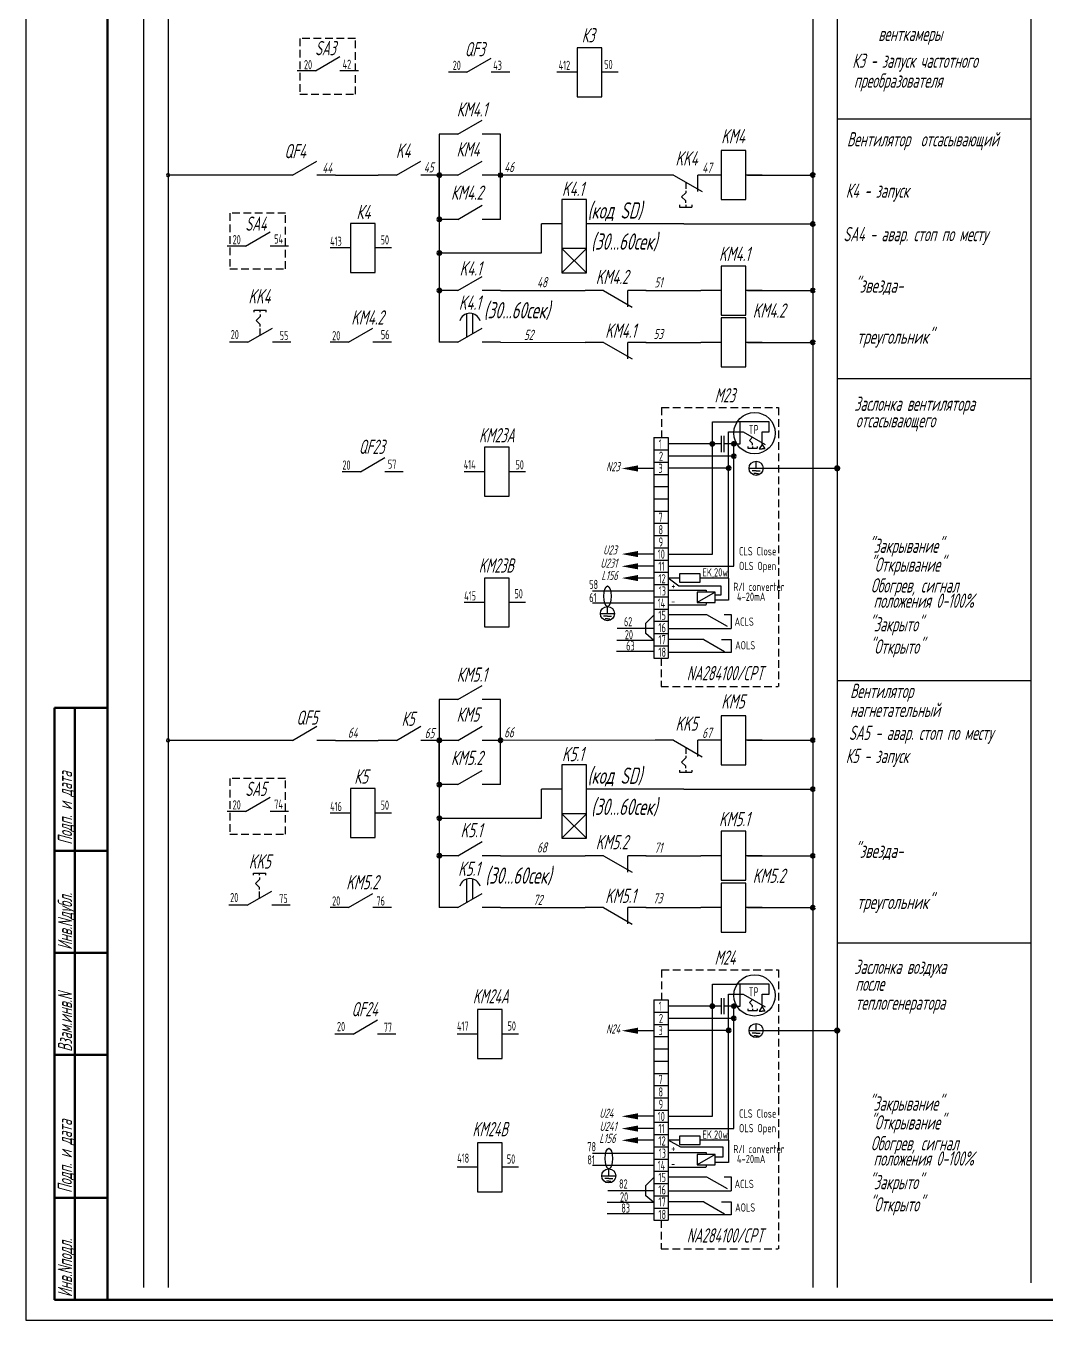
# Model space of a CAD drawing. Header units: millimetres. Extents: x 14016 to 19364, y 4274 to 5404.
# Drawn here: x 16533.6 to 16783.6, y 4273.6 to 4590.7 of the extents above; entities that cross this region are included whole.
import ezdxf

# ---------------------------------------------------------------- set-up
doc = ezdxf.new("R2010")
doc.units = ezdxf.units.MM
doc.header["$LTSCALE"] = 15
doc.linetypes.add('HIDDEN2', pattern=[0.1875, 0.125, -0.0625])
doc.linetypes.add('K5LT_BASIC', pattern=[0])
for name, color, linetype, lineweight in [('0.35 TEXT', 7, 'Continuous', 35), ('LWT 0.6', 7, 'Continuous', 50), ('LWT 0.7', 7, 'Continuous', 70)]:
    doc.layers.add(name, color=color, linetype=linetype, lineweight=lineweight)
doc.layers.add('ШТРИХОВАЯ 2', color=7, linetype='HIDDEN2')
doc.styles.add('33', font='gost.shx', dxfattribs={"width": 0.7, "oblique": 15, "height": 3.5})
doc.styles.add('34', font='gost.shx', dxfattribs={"width": 0.8, "oblique": 15, "height": 3.5})

# ---------------------------------------------------------------- blocks, each defined once
blk = doc.blocks.new('НР контакт')
at = {"linetype": 'K5LT_BASIC'}
for p, q in [((4.5, 0), (10.5, 3.46)), ((4.5, 0), (0, 0)), ((15, 0), (10.5, 0))]:
    blk.add_line(p, q, dxfattribs=at)
blk = doc.blocks.new('Реле')
at = {"linetype": 'K5LT_BASIC'}
for p, q in [((5, 6), (5, -6)), ((11, 6), (5, 6)), ((11, -6), (11, 6)), ((5, 0), (0, 0)), ((15, 0), (11, 0)), ((5, -6), (11, -6))]:
    blk.add_line(p, q, dxfattribs=at)
blk = doc.blocks.new('A$C57EA152A')
at = {"linetype": 'K5LT_BASIC'}
for p, q in [((4.5, 0), (0, 0)), ((4.5, 0), (11.5, -4.04)), ((15, 0), (10.5, 0)), ((10.5, -4), (10.5, 0)), ((7.5, -1.73), (7.5, -3.3454)), ((6.5, -5.3454), (7.5, -4.3454)), ((6.5, -5.3454), (7.5, -6.3454)), ((7.5, -3.8454), (7.5, -4.3454)), ((6, -7.3454), (6, -7.8454)), ((6, -7.8454), (6.5, -7.8454)), ((6.5, -7.8454), (9, -7.8454)), ((7.5, -6.8454), (7.5, -6.3454)), ((7.5, -7.3454), (7.5, -7.8454)), ((9, -7.3454), (9, -7.8454))]:
    blk.add_line(p, q, dxfattribs=at)
blk = doc.blocks.new('НР конт с задержкой на срабатыв')
at = {"linetype": 'K5LT_BASIC'}
for p, q in [((6.75, 1.3), (6.75, 7)), ((8.25, 2.16), (8.25, 7)), ((4.5, 0), (10.5, 3.46)), ((4.5, 0), (0, 0)), ((15, 0), (10.5, 0))]:
    blk.add_line(p, q, dxfattribs=at)
blk.add_arc((7.5, 4.5), 2.61, 16.6992, 163.3008, dxfattribs=at)
blk = doc.blocks.new('Реле с замедл при срабатывании')
at = {"linetype": 'K5LT_BASIC'}
for p, q in [((5, 6), (5, -12)), ((11, 6), (5, 6)), ((11, -12), (11, 6)), ((5, 0), (0, 0)), ((15, 0), (11, 0)), ((5, -6), (11, -12)), ((11, -6), (5, -12)), ((11, -6), (5, -6)), ((5, -12), (11, -12))]:
    blk.add_line(p, q, dxfattribs=at)
blk = doc.blocks.new('НЗ контакт')
at = {"linetype": 'K5LT_BASIC'}
for p, q in [((4.5, 0), (0, 0)), ((4.5, 0), (11.5, -4.04)), ((10.5, -4), (10.5, 0)), ((15, 0), (10.5, 0))]:
    blk.add_line(p, q, dxfattribs=at)
blk = doc.blocks.new('Конденсатор постоянный')
at = {"linetype": 'K5LT_BASIC'}
for p, q in [((4.25, 0), (0, 0)), ((4.25, 4), (4.25, -4)), ((5.75, -4), (5.75, 4)), ((10, 0), (5.75, 0))]:
    blk.add_line(p, q, dxfattribs=at)
blk = doc.blocks.new('UZIEMIENIE')
for p, q in [((0, 0), (4.85, 0)), ((2.43, 0), (2.43, 2.43)), ((2.43, -0.92), (1.05, -0.92)), ((2.43, -1.78), (1.64, -1.78)), ((2.43, -0.92), (3.8, -0.92)), ((2.43, -1.78), (3.21, -1.78))]:
    blk.add_line(p, q)
blk.add_circle((2.43, 0), 2.43)

msp = doc.modelspace()

# ---------------------------------------------------------------- linework, layer by layer
for p, q in [((16533.63, 4867.56, -0.04), (16533.63, 4273.56, -0.04)), ((16533.63, 4867.56, -0.04), (16533.63, 4273.56, -0.04)), ((16726.46, 4854.06, -0.04), (16726.46, 4281.57, -0.04)), ((16732.46, 4850.06, -0.04), (16732.46, 4281.57, -0.04)), ((16779.87, 4850.37, -0.04), (16779.87, 4282.71, -0.04)), ((16562.46, 4641.44, -0.04), (16562.46, 4281.57, -0.04)), ((16568.46, 4625.41, -0.04), (16568.46, 4281.57, -0.04)), ((16732.46, 4567.91, -0.04), (16779.87, 4567.91, -0.04)), ((16634.94, 4564.09, -0.04), (16634.94, 4543.25, -0.04)), ((16649.94, 4543.25, -0.04), (16649.94, 4564.09, -0.04)), ((16594.46, 4554.09, -0.04), (16568.46, 4554.09, -0.04)), ((16609.46, 4554.09, -0.04), (16619.94, 4554.09, -0.04)), ((16634.94, 4543.24, -0.04), (16634.94, 4554.14, -0.04)), ((16634.94, 4554.14, -0.04), (16634.94, 4543.24, -0.04)), ((16687.82, 4554.12, -0.04), (16649.94, 4554.09, -0.04)), ((16710.42, 4554.12, -0.04), (16726.46, 4554.12, -0.04)), ((16634.94, 4543.24, -0.04), (16634.94, 4513.13, -0.04)), ((16659.99, 4535.02, -0.04), (16659.99, 4542.12, -0.04)), ((16694.82, 4542.12, -0.04), (16674.99, 4542.12, -0.04)), ((16694.82, 4542.12, -0.04), (16726.46, 4542.12, -0.04)), ((16634.94, 4538.07, -0.04), (16634.94, 4538.07, -0.04)), ((16634.94, 4535.02, -0.04), (16659.99, 4535.02, -0.04)), ((16649.94, 4525.84, -0.04), (16670.66, 4525.81, -0.04)), ((16685.54, 4525.81, -0.04), (16699.02, 4525.81, -0.04)), ((16710.42, 4525.81, -0.04), (16726.46, 4525.81, -0.04)), ((16649.94, 4513.13, -0.04), (16670.66, 4513.11, -0.04)), ((16685.54, 4513.11, -0.04), (16699.02, 4513.11, -0.04)), ((16710.42, 4513.11, -0.04), (16726.46, 4513.11, -0.04)), ((16732.46, 4504.28, -0.04), (16779.87, 4504.28, -0.04)), ((16701.85, 4493.65, -0.04), (16707.75, 4493.65, -0.04)), ((16701.85, 4472.53, -0.04), (16701.85, 4493.65, -0.04)), ((16715.76, 4493.65, -0.04), (16707.75, 4493.65, -0.04)), ((16708.63, 4488.24, -0.04), (16708.63, 4493.65, -0.04)), ((16715.76, 4491.21, -0.04), (16715.76, 4493.65, -0.04)), ((16705.83, 4455.37, -0.04), (16705.83, 4491.19, -0.04)), ((16705.83, 4491.19, -0.04), (16709.42, 4491.19, -0.04)), ((16714.01, 4491.21, -0.04), (16715.76, 4491.21, -0.04)), ((16687.48, 4489.78, -0.04), (16691.05, 4489.78, -0.04)), ((16687.48, 4489.78, -0.04), (16687.48, 4477.78, -0.04)), ((16691.05, 4489.78, -0.04), (16691.05, 4477.78, -0.04)), ((16706.85, 4488.24, -0.04), (16708.06, 4488.24, -0.04)), ((16707.09, 4467.8, -0.04), (16707.09, 4488.24, -0.04)), ((16708.06, 4488.24, -0.04), (16708.63, 4488.24, -0.04)), ((16714.01, 4488.13, -0.04), (16713.35, 4487, -0.04)), ((16713.35, 4487, -0.04), (16714.01, 4487, -0.04)), ((16714.01, 4488.13, -0.04), (16714.66, 4487, -0.04)), ((16714.66, 4487, -0.04), (16714.01, 4487, -0.04)), ((16687.48, 4486.78, -0.04), (16691.05, 4486.78, -0.04)), ((16687.48, 4483.78, -0.04), (16691.05, 4483.78, -0.04)), ((16692.24, 4485.25, -0.04), (16691.05, 4485.25, -0.04)), ((16687.48, 4482.22, -0.04), (16683.61, 4482.22, -0.04)), ((16687.48, 4480.78, -0.04), (16691.05, 4480.78, -0.04)), ((16705.83, 4482.31, -0.04), (16691.05, 4482.31, -0.04)), ((16714.28, 4482.26, -0.04), (16732.46, 4482.26, -0.04)), ((16687.48, 4477.78, -0.04), (16691.05, 4477.78, -0.04)), ((16687.48, 4477.78, -0.04), (16691.05, 4477.78, -0.04)), ((16687.48, 4477.78, -0.04), (16687.48, 4465.78, -0.04)), ((16691.05, 4477.78, -0.04), (16691.05, 4465.78, -0.04)), ((16687.48, 4474.78, -0.04), (16691.05, 4474.78, -0.04)), ((16687.48, 4471.78, -0.04), (16691.05, 4471.78, -0.04)), ((16701.85, 4461.25, -0.04), (16701.85, 4472.53, -0.04)), ((16687.48, 4468.78, -0.04), (16691.05, 4468.78, -0.04)), ((16687.48, 4465.78, -0.04), (16691.05, 4465.78, -0.04)), ((16687.48, 4465.78, -0.04), (16691.05, 4465.78, -0.04)), ((16687.48, 4465.78, -0.04), (16691.05, 4465.78, -0.04)), ((16687.48, 4465.78, -0.04), (16687.48, 4435.78, -0.04)), ((16691.05, 4465.78, -0.04), (16691.05, 4435.78, -0.04)), ((16707.09, 4458.25, -0.04), (16707.09, 4467.8, -0.04)), ((16687.48, 4462.78, -0.04), (16691.05, 4462.78, -0.04)), ((16687.48, 4461.25, -0.04), (16683.61, 4461.25, -0.04)), ((16687.48, 4459.78, -0.04), (16691.05, 4459.78, -0.04)), ((16691.05, 4461.25, -0.04), (16701.85, 4461.25, -0.04)), ((16687.48, 4458.25, -0.04), (16683.61, 4458.25, -0.04)), ((16687.48, 4455.37, -0.04), (16683.61, 4455.37, -0.04)), ((16687.48, 4456.78, -0.04), (16691.05, 4456.78, -0.04)), ((16691.05, 4458.25, -0.04), (16707.09, 4458.25, -0.04)), ((16693.75, 4455.37, -0.04), (16691.05, 4455.37, -0.04)), ((16693.59, 4453.42, -0.06), (16691.05, 4455.37, -0.04)), ((16705.83, 4455.37, -0.04), (16698.88, 4455.37, -0.04)), ((16705.83, 4455.37, -0.04), (16705.83, 4449.93, -0.04)), ((16687.48, 4452.18, -0.04), (16672.49, 4452.18, -0.04)), ((16687.48, 4453.78, -0.04), (16691.05, 4453.78, -0.04)), ((16691.05, 4452.44, -0.06), (16700.3, 4452.44, -0.06)), ((16704, 4453.42, -0.06), (16693.59, 4453.42, -0.06)), ((16700.3, 4452.44, -0.06), (16700.3, 4451.93, -0.06)), ((16704, 4451.3, -0.06), (16704, 4453.42, -0.06)), ((16687.48, 4449.18, -0.04), (16672.49, 4449.18, -0.04)), ((16687.48, 4450.78, -0.04), (16691.05, 4450.78, -0.04)), ((16702.5, 4451.93, -0.06), (16698.1, 4449.38, -0.06)), ((16700.3, 4449.38, -0.06), (16700.3, 4448.87, -0.06)), ((16702.5, 4451.3, -0.06), (16704, 4451.3, -0.06)), ((16705.83, 4449.93, -0.04), (16702.5, 4449.93, -0.06)), ((16687.48, 4446.25, -0.04), (16685.53, 4444.3, -0.04)), ((16687.48, 4447.78, -0.04), (16691.05, 4447.78, -0.04)), ((16691.05, 4448.85, -0.06), (16700.3, 4448.85, -0.06)), ((16691.05, 4446.46, -0.04), (16700.42, 4446.46, -0.04)), ((16704.74, 4446.46, -0.04), (16706.44, 4446.46, -0.04)), ((16706.44, 4446.46, -0.04), (16706.44, 4442.99, -0.04)), ((16687.48, 4442.99, -0.04), (16678.53, 4442.99, -0.04)), ((16685.53, 4441.79, -0.04), (16685.53, 4444.3, -0.04)), ((16687.48, 4444.78, -0.04), (16691.05, 4444.78, -0.04)), ((16691.05, 4442.99, -0.04), (16706.44, 4442.99, -0.04)), ((16687.48, 4440.11, -0.04), (16678.44, 4440.11, -0.04)), ((16687.48, 4440.11, -0.04), (16685.53, 4441.79, -0.04)), ((16687.48, 4441.78, -0.04), (16691.05, 4441.78, -0.04)), ((16699.75, 4440.3, -0.04), (16691.05, 4440.3, -0.04)), ((16704.07, 4440.3, -0.04), (16706.44, 4440.3, -0.04)), ((16706.44, 4440.3, -0.04), (16706.44, 4437.11, -0.04)), ((16687.48, 4437.38, -0.04), (16678.39, 4437.38, -0.04)), ((16687.48, 4438.78, -0.04), (16691.05, 4438.78, -0.04)), ((16706.44, 4437.11, -0.04), (16691.05, 4437.11, -0.04)), ((16687.48, 4435.78, -0.04), (16691.05, 4435.78, -0.04)), ((16732.46, 4430.24, -0.04), (16779.87, 4430.24, -0.04)), ((16634.94, 4425.61, -0.04), (16634.94, 4404.76, -0.04)), ((16649.94, 4404.76, -0.04), (16649.94, 4425.61, -0.04)), ((16594.46, 4415.61, -0.04), (16568.46, 4415.61, -0.04)), ((16609.46, 4415.61, -0.04), (16619.94, 4415.61, -0.04)), ((16634.94, 4404.75, -0.04), (16634.94, 4415.65, -0.04)), ((16634.94, 4415.65, -0.04), (16634.94, 4404.75, -0.04)), ((16687.82, 4415.64, -0.04), (16649.94, 4415.61, -0.04)), ((16710.42, 4415.64, -0.04), (16726.46, 4415.64, -0.04)), ((16634.94, 4404.75, -0.04), (16634.94, 4374.64, -0.04)), ((16659.99, 4396.53, -0.04), (16659.99, 4403.63, -0.04)), ((16694.82, 4403.63, -0.04), (16674.99, 4403.63, -0.04)), ((16694.82, 4403.63, -0.04), (16726.46, 4403.63, -0.04)), ((16634.94, 4399.58, -0.04), (16634.94, 4399.58, -0.04)), ((16634.94, 4396.53, -0.04), (16659.99, 4396.53, -0.04)), ((16649.94, 4387.35, -0.04), (16670.66, 4387.32, -0.04)), ((16685.54, 4387.32, -0.04), (16699.02, 4387.32, -0.04)), ((16710.42, 4387.32, -0.04), (16726.46, 4387.32, -0.04)), ((16649.94, 4374.64, -0.04), (16670.66, 4374.62, -0.04)), ((16685.54, 4374.62, -0.04), (16699.02, 4374.62, -0.04)), ((16710.42, 4374.62, -0.04), (16726.46, 4374.62, -0.04)), ((16732.46, 4365.97, -0.04), (16779.87, 4365.97, -0.04)), ((16701.85, 4355.89, -0.04), (16707.75, 4355.89, -0.04)), ((16701.85, 4334.78, -0.04), (16701.85, 4355.89, -0.04)), ((16715.76, 4355.89, -0.04), (16707.75, 4355.89, -0.04)), ((16708.63, 4350.48, -0.04), (16708.63, 4355.89, -0.04)), ((16715.76, 4353.46, -0.04), (16715.76, 4355.89, -0.04)), ((16687.48, 4352.02, -0.04), (16691.05, 4352.02, -0.04)), ((16687.48, 4352.02, -0.04), (16687.48, 4340.02, -0.04)), ((16691.05, 4352.02, -0.04), (16691.05, 4340.02, -0.04)), ((16705.83, 4317.61, -0.04), (16705.83, 4353.43, -0.04)), ((16705.83, 4353.43, -0.04), (16709.42, 4353.43, -0.04)), ((16714.01, 4353.46, -0.04), (16715.76, 4353.46, -0.04)), ((16687.48, 4349.02, -0.04), (16691.05, 4349.02, -0.04)), ((16692.24, 4347.49, -0.04), (16691.05, 4347.49, -0.04)), ((16706.85, 4350.48, -0.04), (16708.06, 4350.48, -0.04)), ((16707.09, 4330.05, -0.04), (16707.09, 4350.48, -0.04)), ((16708.06, 4350.48, -0.04), (16708.63, 4350.48, -0.04)), ((16714.01, 4350.38, -0.04), (16713.35, 4349.24, -0.04)), ((16713.35, 4349.24, -0.04), (16714.01, 4349.24, -0.04)), ((16714.01, 4350.38, -0.04), (16714.66, 4349.24, -0.04)), ((16714.66, 4349.24, -0.04), (16714.01, 4349.24, -0.04)), ((16687.48, 4344.46, -0.04), (16683.61, 4344.46, -0.04)), ((16687.48, 4346.02, -0.04), (16691.05, 4346.02, -0.04)), ((16705.83, 4344.55, -0.04), (16691.05, 4344.55, -0.04)), ((16714.28, 4344.51, -0.04), (16732.46, 4344.51, -0.04)), ((16687.48, 4343.02, -0.04), (16691.05, 4343.02, -0.04)), ((16687.48, 4340.02, -0.04), (16691.05, 4340.02, -0.04)), ((16687.48, 4340.02, -0.04), (16691.05, 4340.02, -0.04)), ((16687.48, 4340.02, -0.04), (16687.48, 4328.02, -0.04)), ((16691.05, 4340.02, -0.04), (16691.05, 4328.02, -0.04)), ((16687.48, 4337.02, -0.04), (16691.05, 4337.02, -0.04)), ((16701.85, 4323.49, -0.04), (16701.85, 4334.78, -0.04)), ((16687.48, 4334.02, -0.04), (16691.05, 4334.02, -0.04)), ((16687.48, 4331.02, -0.04), (16691.05, 4331.02, -0.04)), ((16707.09, 4320.49, -0.04), (16707.09, 4330.05, -0.04)), ((16687.48, 4328.02, -0.04), (16691.05, 4328.02, -0.04)), ((16687.48, 4328.02, -0.04), (16691.05, 4328.02, -0.04)), ((16687.48, 4328.02, -0.04), (16691.05, 4328.02, -0.04)), ((16687.48, 4328.02, -0.04), (16687.48, 4298.02, -0.04)), ((16691.05, 4328.02, -0.04), (16691.05, 4298.02, -0.04)), ((16687.48, 4323.49, -0.04), (16683.61, 4323.49, -0.04)), ((16687.48, 4325.02, -0.04), (16691.05, 4325.02, -0.04)), ((16691.05, 4323.49, -0.04), (16701.85, 4323.49, -0.04)), ((16687.48, 4320.49, -0.04), (16683.61, 4320.49, -0.04)), ((16687.48, 4322.02, -0.04), (16691.05, 4322.02, -0.04)), ((16687.48, 4319.02, -0.04), (16691.05, 4319.02, -0.04)), ((16691.05, 4320.49, -0.04), (16707.09, 4320.49, -0.04)), ((16687.48, 4317.61, -0.04), (16683.61, 4317.61, -0.04)), ((16687.48, 4316.02, -0.04), (16691.05, 4316.02, -0.04)), ((16693.75, 4317.61, -0.04), (16691.05, 4317.61, -0.04)), ((16694.09, 4315.94, -0.06), (16691.05, 4317.61, -0.04)), ((16704.45, 4315.94, -0.06), (16694.09, 4315.94, -0.06)), ((16705.83, 4317.61, -0.04), (16698.88, 4317.61, -0.04)), ((16704.45, 4313.6, -0.06), (16704.45, 4315.94, -0.06)), ((16705.83, 4317.61, -0.04), (16705.83, 4312.14, -0.04)), ((16687.48, 4314.42, -0.04), (16672.49, 4314.42, -0.04)), ((16687.48, 4313.02, -0.04), (16691.05, 4313.02, -0.04)), ((16691.05, 4314.65, -0.04), (16700.3, 4314.65, -0.04)), ((16702.5, 4314.14, -0.04), (16698.1, 4311.59, -0.04)), ((16700.3, 4314.65, -0.04), (16700.3, 4314.14, -0.04)), ((16702.5, 4313.6, -0.06), (16704.45, 4313.6, -0.06)), ((16687.48, 4311.42, -0.04), (16672.49, 4311.42, -0.04)), ((16687.48, 4310.02, -0.04), (16691.05, 4310.02, -0.04)), ((16691.05, 4311.05, -0.04), (16700.3, 4311.05, -0.04)), ((16700.3, 4311.59, -0.04), (16700.3, 4311.08, -0.04)), ((16705.83, 4312.14, -0.04), (16702.5, 4312.14, -0.06)), ((16687.48, 4308.5, -0.04), (16685.53, 4306.54, -0.04)), ((16685.53, 4304.03, -0.04), (16685.53, 4306.54, -0.04)), ((16687.48, 4307.02, -0.04), (16691.05, 4307.02, -0.04)), ((16691.05, 4308.7, -0.04), (16700.42, 4308.7, -0.04)), ((16704.74, 4308.7, -0.04), (16706.44, 4308.7, -0.04)), ((16706.44, 4308.7, -0.04), (16706.44, 4305.24, -0.04)), ((16687.48, 4305.24, -0.04), (16676.19, 4305.24, -0.04)), ((16687.48, 4302.35, -0.04), (16685.53, 4304.03, -0.04)), ((16687.48, 4304.02, -0.04), (16691.05, 4304.02, -0.04)), ((16691.05, 4305.24, -0.04), (16706.44, 4305.24, -0.04)), ((16687.48, 4302.35, -0.04), (16676.1, 4302.35, -0.04)), ((16687.48, 4301.02, -0.04), (16691.05, 4301.02, -0.04)), ((16699.75, 4302.54, -0.04), (16691.05, 4302.54, -0.04)), ((16704.07, 4302.54, -0.04), (16706.44, 4302.54, -0.04)), ((16706.44, 4302.54, -0.04), (16706.44, 4299.36, -0.04)), ((16687.48, 4299.62, -0.04), (16676.05, 4299.62, -0.04)), ((16687.48, 4298.02, -0.04), (16691.05, 4298.02, -0.04)), ((16706.44, 4299.36, -0.04), (16691.05, 4299.36, -0.04)), ((16533.63, 4273.56, -0.04), (17583.63, 4273.56, -0.04))]:
    msp.add_line(p, q)
at = {"linetype": 'K5LT_BASIC'}
for p, q in [((16589.53, 4520.98, -0.04), (16590.03, 4520.98, -0.04)), ((16589.53, 4520.48, -0.04), (16589.53, 4520.98, -0.04)), ((16590.03, 4520.98, -0.04), (16592.53, 4520.98, -0.04)), ((16590.03, 4518.48, -0.04), (16591.03, 4519.48, -0.04)), ((16591.03, 4520.48, -0.04), (16591.03, 4520.98, -0.04)), ((16591.03, 4519.98, -0.04), (16591.03, 4519.48, -0.04)), ((16592.53, 4520.48, -0.04), (16592.53, 4520.98, -0.04)), ((16590.03, 4518.48, -0.04), (16591.03, 4517.48, -0.04)), ((16591.03, 4516.98, -0.04), (16591.03, 4517.48, -0.04)), ((16591.03, 4514.86, -0.04), (16591.03, 4516.48, -0.04)), ((16709.42, 4491.19, -0.04), (16714.78, 4488.1, -0.04)), ((16714.01, 4488.13, -0.04), (16714.01, 4491.21, -0.04)), ((16698.61, 4488.24, -0.04), (16691.05, 4488.24, -0.04)), ((16701.85, 4488.24, -0.04), (16698.61, 4488.24, -0.04)), ((16710.54, 4487.57, -0.04), (16710.54, 4487.18, -0.04)), ((16710.54, 4487.18, -0.04), (16710.93, 4487.18, -0.04)), ((16710.93, 4489.11, -0.04), (16711.7, 4489.88, -0.04)), ((16710.93, 4489.11, -0.04), (16711.7, 4488.34, -0.04)), ((16710.93, 4487.18, -0.04), (16712.85, 4487.18, -0.04)), ((16711.7, 4487.95, -0.04), (16711.7, 4488.34, -0.04)), ((16711.7, 4487.57, -0.04), (16711.7, 4487.18, -0.04)), ((16712.85, 4487.57, -0.04), (16712.85, 4487.18, -0.04)), ((16707.09, 4485.25, -0.04), (16692.24, 4485.25, -0.04)), ((16700.42, 4446.46, -0.04), (16705.46, 4443.55, -0.04)), ((16699.75, 4440.3, -0.04), (16704.79, 4437.39, -0.04)), ((16589.39, 4383.04, -0.02), (16589.89, 4383.04, -0.02)), ((16589.39, 4382.54, -0.02), (16589.39, 4383.04, -0.02)), ((16589.89, 4383.04, -0.02), (16592.39, 4383.04, -0.02)), ((16590.89, 4382.54, -0.02), (16590.89, 4383.04, -0.02)), ((16592.39, 4382.54, -0.02), (16592.39, 4383.04, -0.02)), ((16589.89, 4380.54, -0.02), (16590.89, 4381.54, -0.02)), ((16589.89, 4380.54, -0.02), (16590.89, 4379.54, -0.02)), ((16590.89, 4382.04, -0.02), (16590.89, 4381.54, -0.02)), ((16590.89, 4379.04, -0.02), (16590.89, 4379.54, -0.02)), ((16590.89, 4376.92, -0.02), (16590.89, 4378.54, -0.02)), ((16709.42, 4353.43, -0.04), (16714.78, 4350.34, -0.04)), ((16710.93, 4351.35, -0.04), (16711.7, 4352.12, -0.04)), ((16710.93, 4351.35, -0.04), (16711.7, 4350.58, -0.04)), ((16711.7, 4350.2, -0.04), (16711.7, 4350.58, -0.04)), ((16714.01, 4350.38, -0.04), (16714.01, 4353.46, -0.04)), ((16698.61, 4350.48, -0.04), (16691.05, 4350.48, -0.04)), ((16707.09, 4347.49, -0.04), (16692.24, 4347.49, -0.04)), ((16701.85, 4350.48, -0.04), (16698.61, 4350.48, -0.04)), ((16710.54, 4349.81, -0.04), (16710.54, 4349.43, -0.04)), ((16710.54, 4349.43, -0.04), (16710.93, 4349.43, -0.04)), ((16710.93, 4349.43, -0.04), (16712.85, 4349.43, -0.04)), ((16711.7, 4349.81, -0.04), (16711.7, 4349.43, -0.04)), ((16712.85, 4349.81, -0.04), (16712.85, 4349.43, -0.04)), ((16700.42, 4308.7, -0.04), (16705.46, 4305.79, -0.04)), ((16699.75, 4302.54, -0.04), (16704.79, 4299.63, -0.04))]:
    msp.add_line(p, q, dxfattribs=at)
at = {"elevation": -0.04}
for points in [[(16683.61, 4482.22, 1.5, 0, 0), (16679.61, 4482.22, 0, 0, 0)], [(16683.61, 4461.25, 1.5, 0, 0), (16679.61, 4461.25, 0, 0, 0)], [(16683.61, 4458.25, 1.5, 0, 0), (16679.61, 4458.25, 0, 0, 0)], [(16683.61, 4455.37, 1.5, 0, 0), (16679.61, 4455.37, 0, 0, 0)], [(16683.61, 4344.46, 1.5, 0, 0), (16679.61, 4344.46, 0, 0, 0)], [(16683.61, 4323.49, 1.5, 0, 0), (16679.61, 4323.49, 0, 0, 0)], [(16683.61, 4320.49, 1.5, 0, 0), (16679.61, 4320.49, 0, 0, 0)], [(16683.61, 4317.61, 1.5, 0, 0), (16679.61, 4317.61, 0, 0, 0)]]:
    msp.add_lwpolyline(points, format="xyseb", dxfattribs=at)
at = {"const_width": 0.75, "elevation": -0.04}
for points in [[(16732.04, 4482.27, 1), (16732.79, 4482.27, 1)], [(16732.04, 4344.51, 1), (16732.79, 4344.51, 1)]]:
    msp.add_lwpolyline(points, format="xyb", close=True, dxfattribs=at)
for points, elevation in [([(16693.75, 4456.38), (16693.75, 4454.36), (16698.88, 4454.36), (16698.88, 4456.38)], -0.04), ([(16698.1, 4449.38), (16702.5, 4449.38), (16702.5, 4451.93), (16698.1, 4451.93)], -0.06), ([(16693.75, 4318.62), (16693.75, 4316.6), (16698.88, 4316.6), (16698.88, 4318.62)], -0.04), ([(16698.1, 4311.59), (16702.5, 4311.59), (16702.5, 4314.14), (16698.1, 4314.14)], -0.04)]:
    msp.add_lwpolyline(points, close=True, dxfattribs=dict(elevation=elevation))
for centre in [(16712.19, 4490.88, -0.04), (16712.19, 4353.12, -0.04)]:
    msp.add_circle(centre, 5.07)
for centre, start, end in [((16568.46, 4554.09, -0.04), 0, 180), ((16568.46, 4554.09, -0.04), 180, 0), ((16732.46, 4482.26, -0.04), 0, 180), ((16732.46, 4482.26, -0.04), 180, 0), ((16568.46, 4415.61, -0.04), 0, 180), ((16568.46, 4415.61, -0.04), 180, 0), ((16732.46, 4344.51, -0.04), 0, 180), ((16732.46, 4344.51, -0.04), 180, 0)]:
    msp.add_arc(centre, 0.375, start, end)
for centre in [(16676.16, 4450.9, -0.04), (16676.47, 4313.15, -0.04)]:
    msp.add_ellipse(centre, major_axis=(0, -2.53), ratio=0.352478)
at = {"layer": 'LWT 0.6'}
for p, q in [((16553.63, 4278.56, -0.04), (16553.63, 4862.56, -0.04)), ((16540.63, 4278.56, -0.04), (16540.63, 4423.56, -0.04)), ((16540.63, 4423.56, -0.04), (16553.63, 4423.56, -0.04)), ((16545.63, 4278.56, -0.04), (16545.63, 4423.56, -0.04)), ((16540.63, 4388.56, -0.04), (16553.63, 4388.56, -0.04)), ((16540.63, 4363.56, -0.04), (16553.63, 4363.56, -0.04)), ((16540.63, 4338.56, -0.04), (16553.63, 4338.56, -0.04)), ((16540.63, 4303.56, -0.04), (16553.63, 4303.56, -0.04)), ((16553.63, 4278.56, -0.04), (16540.63, 4278.56, -0.04)), ((17578.63, 4278.56, -0.04), (16553.63, 4278.56, -0.04))]:
    msp.add_line(p, q, dxfattribs=at)
at = {"layer": 'LWT 0.7'}
for centre, start, end in [((16634.94, 4554.09, -0.04), 0, 180), ((16634.94, 4554.09, -0.04), 180, 0), ((16649.94, 4554.09, -0.04), 0, 180), ((16649.94, 4554.09, -0.04), 180, 0), ((16726.46, 4554.12, -0.04), 0, 180), ((16726.46, 4554.12, -0.04), 180, 0), ((16634.94, 4543.25, -0.04), 0, 180), ((16634.94, 4543.25, -0.04), 180, 0), ((16726.46, 4542.12, -0.04), 0, 180), ((16726.46, 4542.12, -0.04), 180, 0), ((16634.94, 4535.02, -0.04), 0, 180), ((16634.94, 4535.02, -0.04), 180, 0), ((16634.94, 4525.83, -0.04), 0, 180), ((16634.94, 4525.83, -0.04), 180, 0), ((16726.46, 4525.81, -0.04), 0, 180), ((16726.46, 4525.81, -0.04), 180, 0), ((16726.46, 4513.11, -0.04), 0, 180), ((16726.46, 4513.11, -0.04), 0, 180), ((16726.46, 4513.11, -0.04), 180, 0), ((16726.46, 4513.11, -0.04), 180, 0), ((16701.85, 4488.24, -0.04), 0, 180), ((16701.85, 4488.24, -0.04), 180, 0), ((16707.09, 4488.24, -0.04), 0, 180), ((16707.09, 4488.24, -0.04), 180, 0), ((16707.09, 4485.25, -0.04), 0, 180), ((16707.09, 4485.25, -0.04), 180, 0), ((16705.83, 4482.31, -0.04), 0, 180), ((16705.83, 4482.31, -0.04), 180, 0), ((16732.46, 4482.26, -0.04), 0, 180), ((16732.46, 4482.26, -0.04), 180, 0), ((16634.94, 4415.61, -0.04), 0, 180), ((16634.94, 4415.61, -0.04), 180, 0), ((16649.94, 4415.61, -0.04), 0, 180), ((16649.94, 4415.61, -0.04), 180, 0), ((16726.46, 4415.64, -0.04), 0, 180), ((16726.46, 4415.64, -0.04), 180, 0), ((16634.94, 4404.76, -0.04), 0, 180), ((16634.94, 4404.76, -0.04), 180, 0), ((16726.46, 4403.63, -0.04), 0, 180), ((16726.46, 4403.63, -0.04), 180, 0), ((16634.94, 4396.53, -0.04), 0, 180), ((16634.94, 4396.53, -0.04), 180, 0), ((16634.94, 4387.34, -0.04), 0, 180), ((16634.94, 4387.34, -0.04), 180, 0), ((16726.46, 4387.32, -0.04), 0, 180), ((16726.46, 4387.32, -0.04), 180, 0), ((16726.46, 4374.62, -0.04), 0, 180), ((16726.46, 4374.62, -0.04), 0, 180), ((16726.46, 4374.62, -0.04), 180, 0), ((16726.46, 4374.62, -0.04), 180, 0), ((16701.85, 4350.48, -0.04), 0, 180), ((16707.09, 4350.48, -0.04), 0, 180), ((16701.85, 4350.48, -0.04), 180, 0), ((16707.09, 4350.48, -0.04), 180, 0), ((16707.09, 4347.49, -0.04), 0, 180), ((16707.09, 4347.49, -0.04), 180, 0), ((16705.83, 4344.55, -0.04), 0, 180), ((16705.83, 4344.55, -0.04), 180, 0), ((16732.46, 4344.51, -0.04), 0, 180), ((16732.46, 4344.51, -0.04), 180, 0)]:
    msp.add_arc(centre, 0.375, start, end, dxfattribs=at)
at = {"layer": 'ШТРИХОВАЯ 2'}
for p, q in [((16689.38, 4497.13, -0.04), (16718.05, 4497.13, -0.04)), ((16689.38, 4497.13, -0.04), (16689.38, 4489.78, -0.04)), ((16718.05, 4497.13, -0.04), (16718.05, 4428.79, -0.04)), ((16689.26, 4435.78, -0.04), (16689.26, 4428.79, -0.04)), ((16689.26, 4428.79, -0.04), (16717.93, 4428.79, -0.04)), ((16689.38, 4359.37, -0.04), (16718.05, 4359.37, -0.04)), ((16689.38, 4359.37, -0.04), (16689.38, 4352.02, -0.04)), ((16718.05, 4359.37, -0.04), (16718.05, 4291.04, -0.04)), ((16689.26, 4298.02, -0.04), (16689.26, 4291.04, -0.04)), ((16689.26, 4291.04, -0.04), (16717.93, 4291.04, -0.04))]:
    msp.add_line(p, q, dxfattribs=at)
at = {"layer": 'ШТРИХОВАЯ 2', "elevation": -0.04}
for points in [[(16600.76, 4573.92), (16614.43, 4573.92), (16614.43, 4587.59), (16600.76, 4587.59)], [(16583.6, 4531.12), (16597.27, 4531.12), (16597.27, 4544.79), (16583.6, 4544.79)], [(16583.6, 4392.63), (16597.27, 4392.63), (16597.27, 4406.3), (16583.6, 4406.3)]]:
    msp.add_lwpolyline(points, close=True, dxfattribs=at)

# ---------------------------------------------------------------- block references
for name, p in [('Реле', (16663.74, 4579.28, -0.04)), ('НР контакт', (16600.1, 4579.66, -0.04)), ('НР контакт', (16637.18, 4579.28, -0.04)), ('НР контакт', (16634.94, 4564.09, -0.04)), ('Реле', (16699.02, 4554.12, -0.04)), ('НР контакт', (16594.46, 4554.09, -0.04)), ('НР контакт', (16619.94, 4554.09, -0.04)), ('НР контакт', (16634.94, 4554.09, -0.04)), ('A$C57EA152A', (16687.82, 4554.12, -0.04)), ('Реле с замедл при срабатывании', (16659.99, 4542.12, -0.04)), ('НР контакт', (16634.94, 4543.25, -0.04)), ('Реле', (16608.18, 4536.26, -0.04)), ('НР контакт', (16582.95, 4536.7, -0.04)), ('Реле', (16699.02, 4525.81, -0.04)), ('НР контакт', (16634.94, 4525.83, -0.04)), ('НЗ контакт', (16670.66, 4525.81, -0.04)), ('НР конт с задержкой на срабатыв', (16634.94, 4513.13, -0.04)), ('Реле', (16699.02, 4513.11, -0.04)), ('НР контакт', (16583.53, 4513.13, -0.04)), ('НР контакт', (16608.18, 4513.13, -0.04)), ('НЗ контакт', (16670.66, 4513.11, -0.04)), ('Реле', (16641.02, 4481.43, -0.04)), ('НР контакт', (16611.11, 4481.43, -0.04)), ('Реле', (16641.02, 4449.38, -0.04)), ('НР контакт', (16634.94, 4425.61, -0.04)), ('Реле', (16699.02, 4415.64, -0.04)), ('НР контакт', (16594.46, 4415.61, -0.04)), ('НР контакт', (16619.94, 4415.61, -0.04)), ('НР контакт', (16634.94, 4415.61, -0.04)), ('A$C57EA152A', (16687.82, 4415.64, -0.04)), ('НР контакт', (16634.94, 4404.76, -0.04)), ('Реле с замедл при срабатывании', (16659.99, 4403.63, -0.04)), ('НР контакт', (16582.95, 4398.21, -0.04)), ('Реле', (16608.18, 4397.77, -0.04)), ('Реле', (16699.02, 4387.32, -0.04)), ('НР контакт', (16634.94, 4387.34, -0.04)), ('НЗ контакт', (16670.66, 4387.32, -0.04)), ('НР конт с задержкой на срабатыв', (16634.94, 4374.64, -0.04)), ('Реле', (16699.02, 4374.62, -0.04)), ('НР контакт', (16583.39, 4375.19, -0.02)), ('НР контакт', (16608.18, 4374.64, -0.04)), ('НЗ контакт', (16670.66, 4374.62, -0.04)), ('Реле', (16639.3, 4343.65, -0.04)), ('НР контакт', (16609.3, 4343.65, -0.04)), ('Реле', (16639.3, 4311.03, -0.04))]:
    msp.add_blockref(name, p)
for name, p, xscale, yscale, zscale in [('Конденсатор постоянный', (16701.85, 4488.24, -0.04), 0.5, 0.5, 0.5), ('UZIEMIENIE', (16710.83, 4482.26, -0.04), 0.711002539814217, 0.711002539817855, 0.7110025398181037), ('UZIEMIENIE', (16674.41, 4446.65, -0.04), 0.711002539814217, 0.711002539817855, 0.7110025398181037), ('Конденсатор постоянный', (16701.85, 4350.48, -0.04), 0.5, 0.5, 0.5), ('UZIEMIENIE', (16710.83, 4344.51, -0.04), 0.711002539814217, 0.711002539817855, 0.7110025398181037), ('UZIEMIENIE', (16674.72, 4308.9, -0.04), 0.711002539814217, 0.711002539817855, 0.7110025398181037)]:
    msp.add_blockref(name, p, dxfattribs=dict(xscale=xscale, yscale=yscale, zscale=zscale))

# ---------------------------------------------------------------- texts
at = {"style": '33', "width": 0.8}
for s, p in [('TP', (16710.75, 4490.63, -0.04)), ('1', (16688.68, 4487.09, -0.04)), ('2', (16688.75, 4484.1, -0.04)), ('3', (16688.63, 4481.14, -0.04)), ('7', (16688.63, 4469.14, -0.04)), ('8', (16688.63, 4466.09, -0.04)), ('9', (16688.68, 4463.09, -0.04)), ('10', (16688.43, 4460.1, -0.04)), ('11', (16688.63, 4457.14, -0.04)), ('12', (16688.63, 4454.09, -0.04)), ('13', (16688.68, 4451.09, -0.04)), ('14', (16688.43, 4448.1, -0.04)), ('15', (16688.63, 4445.14, -0.04)), ('16', (16688.63, 4442.09, -0.04)), ('17', (16688.63, 4439.14, -0.04)), ('18', (16688.63, 4436.09, -0.04)), ('TP', (16710.75, 4352.87, -0.04)), ('1', (16688.68, 4349.34, -0.04)), ('2', (16688.75, 4346.34, -0.04)), ('3', (16688.63, 4343.39, -0.04)), ('7', (16688.63, 4331.39, -0.04)), ('8', (16688.63, 4328.34, -0.04)), ('9', (16688.68, 4325.34, -0.04)), ('10', (16688.43, 4322.34, -0.04)), ('11', (16688.63, 4319.39, -0.04)), ('12', (16688.63, 4316.34, -0.04)), ('14', (16688.43, 4310.34, -0.04)), ('13', (16688.68, 4313.34, -0.04)), ('15', (16688.63, 4307.39, -0.04)), ('16', (16688.63, 4304.34, -0.04)), ('17', (16688.63, 4301.39, -0.04)), ('18', (16688.63, 4298.34, -0.04))]:
    msp.add_text(s, height=2.25, dxfattribs=at).set_placement(p)
at = {"layer": '0.35 TEXT', "oblique": 15}
for s, height, style, width, p in [('К3', 3.5, '34', 0.75, (16669.84, 4586.61, -0.04)), ('венткамеры', 3.5, '34', 0.75, (16742.51, 4586.96, -0.04)), ('SA3', 3.5, '34', 0.75, (16604.49, 4583.46, -0.04)), ('QF3', 3.5, '34', 0.75, (16641.19, 4583.2, -0.04)), ('К3 - запуск частотного', 3.5, '34', 0.75, (16736.13, 4580.38, -0.04)), ('преобразователя', 3.5, '34', 0.75, (16736.53, 4575.51, -0.04)), ('КM4.1', 3.5, '34', 0.8, (16639.2, 4568.45, -0.04)), ('KM4', 3.5, '34', 0.8, (16704.02, 4561.88, -0.04)), ('Вентилятор', 3.5, '34', 0.75, (16734.83, 4561.13, -0.04)), ('отсасывающий', 3.5, '34', 0.75, (16752.9, 4561.13, -0.04)), ('QF4', 3.5, '34', 0.8, (16596.94, 4558.22, -0.04)), ('K4', 3.5, '34', 0.8, (16624.31, 4558.34, -0.04)), ('КM4', 3.5, '34', 0.8, (16639.15, 4558.66, -0.04)), ('KK4', 3.5, '34', 0.8, (16692.79, 4556.43, -0.04)), ('44', 2.5, '33', 0.8, (16606.24, 4554.64, -0.04)), ('45', 2.5, '33', 0.8, (16631.12, 4554.75, -0.04)), ('46', 2.5, '33', 0.8, (16650.83, 4554.83, -0.04)), ('47', 2.5, '33', 0.8, (16699.34, 4554.68, -0.04)), ('КM4.2', 3.5, '34', 0.8, (16637.79, 4548.05, -0.04)), ('K4.1', 3.5, '34', 0.8, (16665, 4548.98, -0.04)), ('К4 - запуск', 3.5, '34', 0.75, (16734.52, 4548.53, -0.04)), ('(код SD)', 4, '34', 0.8, (16671.24, 4543.44, -0.04)), ('К4', 3.5, '34', 0.8, (16614.61, 4543.3, -0.04)), ('SA4', 3.5, '34', 0.75, (16587.4, 4540.46, -0.04)), ('SA4 - авар. стоп по месту', 3.5, '34', 0.75, (16733.95, 4537.89, -0.04)), ('(30...60сек)', 4, '34', 0.8, (16672.12, 4535.82, -0.04)), ('KM4.1', 3.5, '34', 0.8, (16703.47, 4533.05, -0.04)), ('K4.1', 3.5, '34', 0.8, (16639.91, 4529.49, -0.04)), ('48', 2.5, '33', 0.8, (16658.88, 4526.61, -0.04)), ('KM4.2', 3.5, '34', 0.8, (16673.26, 4527.4, -0.04)), ('51', 2.5, '33', 0.8, (16687.63, 4526.57, -0.04)), ('"звезда-', 3.5, '34', 0.8, (16736.65, 4525.29, -0.04)), ('KK4', 3.5, '34', 0.8, (16588.15, 4522.65, -0.04)), ('K4.1', 3.5, '34', 0.8, (16639.73, 4521.11, -0.04)), ('(30...60сек)', 4, '34', 0.8, (16645.81, 4518.99, -0.04)), ('KM4.2', 3.5, '34', 0.8, (16711.74, 4519.16, -0.04)), ('KM4.2', 3.5, '34', 0.8, (16613.35, 4517.47, -0.04)), ('52', 2.5, '33', 0.8, (16655.68, 4513.7, -0.04)), ('KM4.1', 3.5, '34', 0.8, (16675.58, 4514.25, -0.04)), ('53', 2.5, '33', 0.8, (16687.41, 4513.92, -0.04)), ('треугольник"', 3.5, '34', 0.8, (16737.25, 4512.77, -0.04)), ('M23', 3.5, '34', 0.75, (16702.38, 4498.39, -0.04)), ('Заслонка вентилятора ', 3.5, '34', 0.75, (16736.6, 4496.34, -0.04)), ('отсасывающего', 3.5, '34', 0.75, (16737.01, 4492.27, -0.04)), ('KМ23А', 3.5, '34', 0.75, (16644.67, 4488.61, -0.04)), ('QF23', 3.5, '34', 0.75, (16615.22, 4485.78, -0.04)), ('N23', 2.25, '33', 0.8, (16675.79, 4481.53, -0.04)), ('"Закрывание"', 3.5, '34', 0.75, (16740.1, 4461.54, -0.04)), ('U23', 2.25, '33', 0.8, (16675.07, 4461.14, -0.04)), ('KМ23B', 3.5, '34', 0.75, (16644.59, 4456.69, -0.04)), ('U231', 2.25, '33', 0.8, (16674.4, 4457.9, -0.04)), ('"Открывание"', 3.5, '34', 0.75, (16740.44, 4456.92, -0.04)), ('L156', 2.25, '33', 0.8, (16674.65, 4454.88, -0.04)), ('Обогрев, cигнал', 3.5, '34', 0.75, (16740.68, 4451.82, -0.04)), (' положения 0-100%%%', 3.5, '34', 0.75, (16739.99, 4448.08, -0.04)), ('"Закрыто"', 3.5, '34', 0.75, (16740.21, 4442.29, -0.04)), ('"Открыто"', 3.5, '34', 0.75, (16740.32, 4436.84, -0.04)), ('КM5.1', 3.5, '34', 0.8, (16639.2, 4429.96, -0.04)), ('NA284100/CPT', 3.5, '34', 0.75, (16695.56, 4430.32, -0.04)), ('KM5', 3.5, '34', 0.8, (16704.02, 4423.4, -0.04)), ('Вентилятор ', 3.5, '34', 0.75, (16735.59, 4425.98, -0.04)), ('КM5', 3.5, '34', 0.8, (16639.15, 4420.17, -0.04)), ('нагнетательный', 3.5, '34', 0.75, (16735.59, 4421.34, -0.04)), ('QF5', 3.5, '34', 0.8, (16599.89, 4419.42, -0.04)), ('К5', 3.5, '34', 0.75, (16625.69, 4419.15, -0.04)), ('KK5', 3.5, '34', 0.8, (16692.79, 4417.94, -0.04)), ('64', 2.5, '33', 0.8, (16612.52, 4416.23, -0.04)), ('65', 2.5, '33', 0.8, (16631.35, 4416.14, -0.04)), ('66', 2.5, '33', 0.8, (16650.83, 4416.34, -0.04)), ('67', 2.5, '33', 0.8, (16699.34, 4416.2, -0.04)), ('SA5 - авар. стоп по месту', 3.5, '34', 0.75, (16735.29, 4415.7, -0.04)), ('K5.1', 3.5, '34', 0.8, (16665, 4410.5, -0.04)), ('КM5.2', 3.5, '34', 0.8, (16637.79, 4409.56, -0.04)), ('К5 - запуск', 3.5, '34', 0.75, (16734.52, 4410.04, -0.04)), ('К5', 3.5, '34', 0.8, (16614.09, 4405, -0.04)), ('(код SD)', 4, '34', 0.8, (16671.24, 4404.95, -0.04)), ('SA5', 3.5, '34', 0.75, (16587.4, 4401.97, -0.04)), ('(30...60сек)', 4, '34', 0.8, (16672.12, 4397.33, -0.04)), ('K5.1', 3.5, '34', 0.8, (16640.14, 4391.85, -0.04)), ('KM5.1', 3.5, '34', 0.8, (16703.47, 4394.57, -0.04)), ('KM5.2', 3.5, '34', 0.8, (16673.26, 4388.91, -0.04)), ('68', 2.5, '33', 0.8, (16658.88, 4388.12, -0.04)), ('71', 2.5, '33', 0.8, (16687.63, 4388.08, -0.04)), ('"звезда-', 3.5, '34', 0.8, (16736.65, 4386.81, -0.04)), ('KK5', 3.5, '34', 0.8, (16588.25, 4384.18, -0.02)), ('K5.1', 3.5, '34', 0.8, (16639.55, 4382.39, -0.04)), ('KM5.2', 3.5, '34', 0.8, (16612.12, 4379.1, -0.04)), ('(30...60сек)', 4, '34', 0.8, (16646.18, 4380.48, -0.04)), ('KM5.2', 3.5, '34', 0.8, (16711.74, 4380.68, -0.04)), ('KM5.1', 3.5, '34', 0.8, (16675.58, 4375.76, -0.04)), ('72', 2.5, '33', 0.8, (16657.93, 4375.26, -0.04)), ('73', 2.5, '33', 0.8, (16687.3, 4375.66, -0.04)), ('треугольник"', 3.5, '34', 0.8, (16737.25, 4374.28, -0.04)), ('M24', 3.5, '34', 0.75, (16702.38, 4360.63, -0.04)), ('Заслонка воздуха ', 3.5, '34', 0.75, (16736.6, 4358.38, -0.04)), ('KМ24А', 3.5, '34', 0.75, (16643.15, 4351.14, -0.04)), ('после', 3.5, '34', 0.75, (16736.89, 4354.23, -0.04)), ('QF24', 3.5, '34', 0.75, (16613.42, 4347.99, -0.04)), ('теплогенератора', 3.5, '34', 0.75, (16736.89, 4349.59, -0.04)), ('N24', 2.25, '33', 0.8, (16675.79, 4343.78, -0.04)), ('"Закрывание"', 3.5, '34', 0.75, (16740.1, 4324.88, -0.04)), ('U24', 2.25, '33', 0.8, (16674.14, 4323.13, -0.04)), ('KМ24B', 3.5, '34', 0.75, (16643.04, 4318.6, -0.04)), ('U241', 2.25, '33', 0.8, (16674.19, 4319.9, -0.04)), ('"Открывание"', 3.5, '34', 0.75, (16740.44, 4320.26, -0.04)), ('L156', 2.25, '33', 0.8, (16674.14, 4316.97, -0.04)), ('Обогрев, cигнал', 3.5, '34', 0.75, (16740.68, 4315.15, -0.04)), (' положения 0-100%%%', 3.5, '34', 0.75, (16739.99, 4311.41, -0.04)), ('"Закрыто"', 3.5, '34', 0.75, (16740.21, 4305.63, -0.04)), ('"Открыто"', 3.5, '34', 0.75, (16740.32, 4300.17, -0.04)), ('NA284100/CPT', 3.5, '34', 0.75, (16695.56, 4292.56, -0.04))]:
    msp.add_text(s, height=height, dxfattribs=dict(at, style=style, width=width)).set_placement(p)
at = {"layer": '0.35 TEXT', "style": '33'}
for s, height, width, p in [('20', 2.25, 0.774574, (16601.78, 4580.02, -0.04)), ('42', 2.25, 0.774574, (16611.26, 4580.14, -0.04)), ('20', 2.25, 0.774574, (16638.23, 4579.87, -0.04)), ('43', 2.25, 0.774574, (16648.15, 4579.87, -0.04)), ('412', 2.25, 0.774574, (16664.19, 4579.87, -0.04)), ('50', 2.25, 0.774574, (16675.35, 4580.07, -0.04)), ('20', 2.25, 0.774574, (16584.3, 4537.15, -0.04)), ('54', 2.25, 0.774574, (16594.49, 4537.32, -0.04)), ('413', 2.25, 0.774574, (16608.19, 4536.77, -0.04)), ('50', 2.25, 0.774574, (16620.56, 4537.1, -0.04)), ('20', 2.25, 0.774574, (16583.83, 4513.91, -0.04)), ('55', 2.25, 0.774574, (16595.83, 4513.67, -0.04)), ('20', 2.25, 0.774574, (16608.68, 4513.63, -0.04)), ('56', 2.25, 0.774574, (16620.62, 4513.89, -0.04)), ('20', 2.25, 0.774574, (16611.2, 4481.93, -0.04)), ('57', 2.25, 0.774574, (16622.35, 4482.16, -0.04)), ('414', 2.25, 0.774574, (16640.93, 4482.06, -0.04)), ('50', 2.25, 0.774574, (16653.6, 4482, -0.04)), ('CLS Close', 2.025, 0.8, (16708.38, 4460.93, -0.04)), ('OLS Open', 2.025, 0.8, (16708.38, 4457.33, -0.04)), ('EK,20w', 2.025, 0.8, (16699.42, 4455.75, -0.04)), ('415', 2.25, 0.774574, (16641.04, 4449.88, -0.04)), ('50', 2.25, 0.774574, (16653.35, 4450.4, -0.04)), ('58', 2.25, 0.774574, (16671.68, 4452.68, -0.04)), ('+', 2.02, 0.8, (16691.77, 4452.5, -0.06)), ('R/I converter', 2.025, 0.8, (16706.97, 4452.21, -0.06)), ('61', 2.25, 0.774574, (16671.68, 4449.46, -0.04)), ('-', 2.02, 0.8, (16691.72, 4448.69, -0.06)), ('4-20mA', 2.025, 0.8, (16707.87, 4449.78, -0.06)), ('62', 2.25, 0.774574, (16680.18, 4443.55, -0.04)), ('20', 2.25, 0.774574, (16680.41, 4440.38, -0.04)), ('ACLS', 2.025, 0.8, (16707.29, 4443.68, -0.04)), ('63', 2.25, 0.774574, (16680.73, 4437.64, -0.04)), ('AOLS', 2.025, 0.8, (16707.43, 4437.89, -0.04)), ('20', 2.25, 0.774574, (16584.3, 4398.67, -0.04)), ('74', 2.25, 0.774574, (16594.49, 4398.84, -0.04)), ('416', 2.25, 0.774574, (16608.19, 4398.29, -0.04)), ('50', 2.25, 0.774574, (16620.56, 4398.61, -0.04)), ('20', 2.25, 0.774574, (16583.69, 4375.97, -0.02)), ('75', 2.25, 0.774574, (16595.69, 4375.73, -0.02)), ('20', 2.25, 0.774574, (16608.68, 4375.14, -0.04)), ('76', 2.25, 0.774574, (16619.53, 4375.13, -0.04)), ('20', 2.25, 0.774574, (16609.87, 4344.35, -0.04)), ('77', 2.25, 0.774574, (16621.32, 4344.18, -0.04)), ('417', 2.25, 0.774574, (16639.27, 4344.45, -0.04)), ('50', 2.25, 0.774574, (16651.66, 4344.5, -0.04)), ('CLS Close', 2.025, 0.8, (16708.38, 4323.17, -0.04)), ('EK,20w', 2.025, 0.8, (16699.42, 4318, -0.04)), ('OLS Open', 2.025, 0.8, (16708.38, 4319.58, -0.04)), ('78', 2.25, 0.774574, (16671.21, 4314.92, -0.04)), ('+', 2.02, 0.8, (16691.77, 4314.71, -0.04)), ('R/I converter', 2.025, 0.8, (16706.97, 4314.46, -0.06)), ('418', 2.25, 0.774574, (16639.33, 4312.12, -0.04)), ('50', 2.25, 0.774574, (16651.49, 4311.9, -0.04)), ('81', 2.25, 0.774574, (16671.21, 4311.71, -0.04)), ('4-20mA', 2.025, 0.8, (16707.87, 4312.03, -0.06)), ('-', 2.02, 0.8, (16691.72, 4310.9, -0.04)), ('82', 2.25, 0.774574, (16678.99, 4305.8, -0.04)), ('ACLS', 2.025, 0.8, (16707.29, 4305.92, -0.04)), ('20', 2.25, 0.774574, (16679.22, 4302.62, -0.04)), ('83', 2.25, 0.774574, (16679.54, 4299.89, -0.04)), ('AOLS', 2.025, 0.8, (16707.43, 4300.14, -0.04))]:
    msp.add_text(s, height=height, dxfattribs=dict(at, width=width)).set_placement(p)
at = {"layer": '0.35 TEXT', "style": '34', "oblique": 15, "width": 0.75}
for s, p in [('Подп. и дата', (16544.97, 4390.03, -0.04)), ('Инв.Nдубл.', (16544.97, 4364.27, -0.04)), ('Взам.инв.N', (16544.97, 4339.29, -0.04)), ('Подп. и дата', (16544.92, 4304.71, -0.04)), ('Инв.Nподл.', (16544.97, 4279.18, -0.04))]:
    msp.add_text(s, height=3.5, rotation=90, dxfattribs=at).set_placement(p)

doc.saveas('drawing.dxf')
